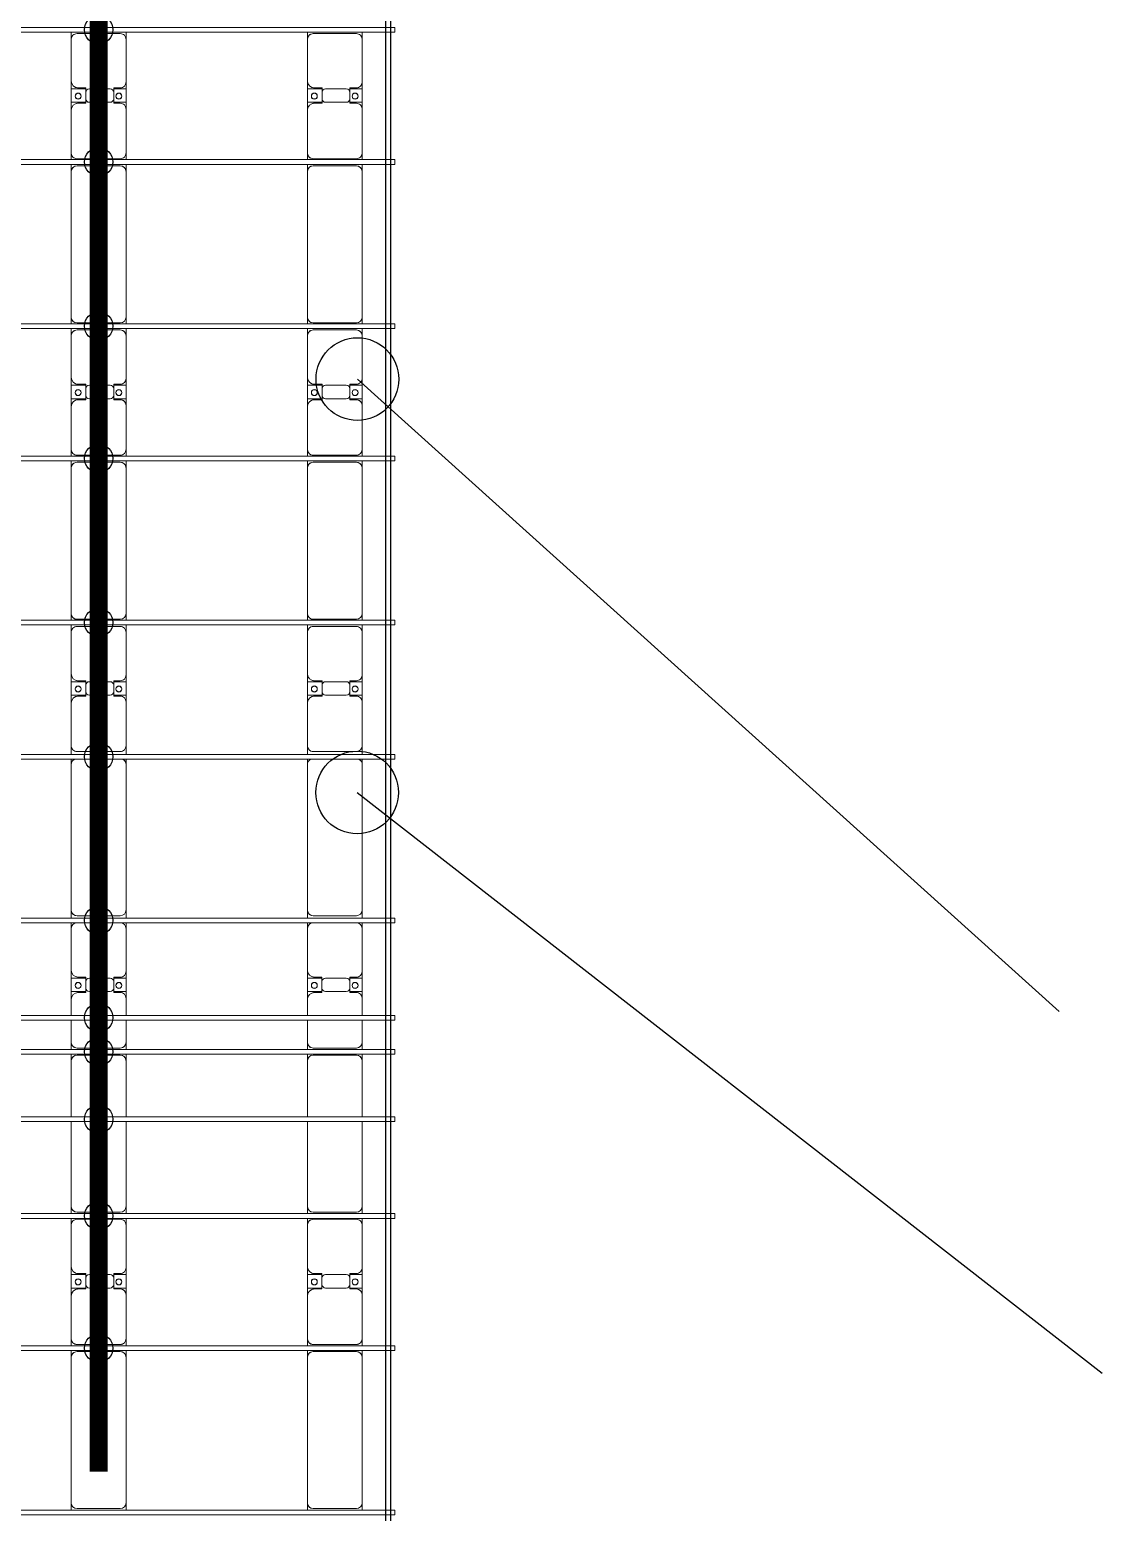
# Model space of a CAD drawing. Header units: millimetres. Extents: x -147246 to 112336, y -213734 to -86506.
# Drawn here: x 5300 to 14384, y -172400 to -159845 of the extents above; entities that cross this region are included whole.
import ezdxf

# ---------------------------------------------------------------- set-up
doc = ezdxf.new("R2010")
doc.units = ezdxf.units.MM
doc.layers.add('A-GENM', color=13, linetype='Continuous', lineweight=9)
doc.layers.add('S-BEAM', color=12, linetype='Continuous', lineweight=9)
for name, color, linetype in [('GC-BICH NEO', 6, 'Continuous'), ('GC-DAY NEO', 5, 'Continuous'), ('GC-HOP 40x60 GIA CUONG', 1, 'Continuous')]:
    doc.layers.add(name, color=color, linetype=linetype)

# ---------------------------------------------------------------- blocks, each defined once
blk = doc.blocks.new('Dầm C52 - Dầm C52-18787-BỐ TRÍ KHUNG KẾT CẤU BÈ PIN 05')
at = {"layer": 'S-BEAM', "color": 1}
for p, q in [((-74474, -20), (-74474, 20)), ((-74474, 20), (74474, 20)), ((74474, -20), (-74474, -20))]:
    blk.add_line(p, q, dxfattribs=at)
blk = doc.blocks.new('Dầm C52 - Dầm C52-18788-BỐ TRÍ KHUNG KẾT CẤU BÈ PIN 05')
at = {"layer": 'S-BEAM', "color": 1}
for p, q in [((-74474, -20), (-74474, 20)), ((-74474, 20), (74474, 20)), ((74474, -20), (-74474, -20))]:
    blk.add_line(p, q, dxfattribs=at)
blk = doc.blocks.new('Dầm C52 - Dầm C52-18789-BỐ TRÍ KHUNG KẾT CẤU BÈ PIN 05')
at = {"layer": 'S-BEAM', "color": 1}
for p, q in [((-74474, -20), (-74474, 20)), ((-74474, 20), (74474, 20)), ((74474, -20), (-74474, -20))]:
    blk.add_line(p, q, dxfattribs=at)
blk = doc.blocks.new('Dầm C52 - Dầm C52-18790-BỐ TRÍ KHUNG KẾT CẤU BÈ PIN 05')
at = {"layer": 'S-BEAM', "color": 1}
for p, q in [((-74474, -20), (-74474, 20)), ((-74474, 20), (74474, 20)), ((74474, -20), (-74474, -20))]:
    blk.add_line(p, q, dxfattribs=at)
blk = doc.blocks.new('Dai phao do pin - DẢI PHAO ĐỠ PIN-V52-BỐ TRÍ KHUNG KẾT CẤU BÈ PIN 05')
at = {"layer": 'A-GENM', "color": 7}
for p, q in [((29438, 242), (29500, 242)), ((29450, 192), (29450, -173)), ((30730, 242), (29500, 242)), ((30730, 242), (30788, 242)), ((30780, -173), (30780, 192)), ((30828, 242), (30890, 242)), ((30840, 192), (30840, -173)), ((31250, 242), (30890, 242)), ((31250, 242), (31432, 242)), ((31310, 118), (31310, 182)), ((31318, 242), (31500, 242)), ((31318, 118), (31318, 242)), ((31432, 242), (31432, 118)), ((31440, 182), (31440, 118)), ((31850, 242), (31500, 242)), ((31850, 242), (31908, 242)), ((31900, -173), (31900, 192)), ((31948, 242), (32010, 242)), ((31960, 192), (31960, -173)), ((32727, 242), (32010, 242)), ((33240, 242), (32767, 242)), ((33240, 242), (33298, 242)), ((33290, -173), (33290, 192)), ((33338, 242), (33400, 242)), ((33350, 192), (33350, -173)), ((33587, 242), (33400, 242)), ((33760, 242), (33627, 242)), ((33760, 242), (33942, 242)), ((33820, 118), (33820, 182)), ((33828, 242), (34010, 242)), ((33828, 118), (33828, 242)), ((33942, 242), (33942, 118)), ((33950, 182), (33950, 118)), ((34360, 242), (34010, 242)), ((34360, 242), (34411, 242)), ((34410, -173), (34410, 192)), ((34451, 242), (34520, 242)), ((34470, 192), (34470, -173)), ((35750, 242), (34520, 242)), ((35750, 242), (35796, 242)), ((35836, 242), (35910, 242)), ((35860, 192), (35860, -173)), ((36270, 242), (35910, 242)), ((36270, 242), (36452, 242)), ((36330, 118), (36330, 182)), ((36338, 242), (36520, 242)), ((36338, 118), (36338, 242)), ((36452, 242), (36452, 118)), ((36460, 182), (36460, 118)), ((36870, 242), (36520, 242)), ((36870, 242), (36933, 242)), ((36920, -173), (36920, 192)), ((36973, 242), (37030, 242)), ((36980, 192), (36980, -173)), ((38260, 242), (37030, 242)), ((38260, 242), (38323, 242)), ((38310, -173), (38310, 192)), ((38363, 242), (38420, 242)), ((38370, 192), (38370, -173)), ((38780, 242), (38420, 242)), ((38780, 242), (38962, 242)), ((38840, 118), (38840, 182)), ((38848, 242), (39030, 242)), ((38848, 118), (38848, 242)), ((38962, 242), (38962, 118)), ((38970, 182), (38970, 118)), ((39380, 242), (39030, 242)), ((39380, 242), (39443, 242)), ((39430, -173), (39430, 192)), ((39483, 242), (39540, 242)), ((39490, 192), (39490, -173)), ((40770, 242), (39540, 242)), ((40770, 242), (40833, 242)), ((40820, -173), (40820, 192)), ((40873, 242), (40930, 242)), ((40880, 192), (40880, -173)), ((41290, 242), (40930, 242)), ((41290, 242), (41472, 242)), ((41350, 118), (41350, 182)), ((41358, 242), (41540, 242)), ((41358, 118), (41358, 242)), ((41472, 242), (41472, 118)), ((41480, 182), (41480, 118)), ((41890, 242), (41540, 242)), ((41890, 242), (41953, 242)), ((41940, -173), (41940, 192)), ((31402, 118), (31310, 118)), ((31318, 88), (31318, -88)), ((31440, 118), (31348, 118)), ((31432, -88), (31432, 88)), ((33912, 118), (33820, 118)), ((33828, 88), (33828, -88)), ((33950, 118), (33858, 118)), ((33942, -88), (33942, 88)), ((36422, 118), (36330, 118)), ((36338, 88), (36338, -88)), ((36460, 118), (36368, 118)), ((36452, -88), (36452, 88)), ((38932, 118), (38840, 118)), ((38848, 88), (38848, -88)), ((38970, 118), (38878, 118)), ((38962, -88), (38962, 88)), ((41442, 118), (41350, 118)), ((41358, 88), (41358, -88)), ((41480, 118), (41388, 118)), ((41472, -88), (41472, 88)), ((31310, -173), (31310, -118)), ((31310, -118), (31402, -118)), ((31318, -223), (31318, -118)), ((31348, -118), (31440, -118)), ((31432, -118), (31432, -223)), ((31440, -118), (31440, -173)), ((33820, -173), (33820, -118)), ((33820, -118), (33912, -118)), ((33828, -223), (33828, -118)), ((33858, -118), (33950, -118)), ((33942, -118), (33942, -223)), ((33950, -118), (33950, -173)), ((36330, -173), (36330, -118)), ((36330, -118), (36422, -118)), ((36338, -223), (36338, -118)), ((36368, -118), (36460, -118)), ((36452, -118), (36452, -223)), ((36460, -118), (36460, -173)), ((38840, -173), (38840, -118)), ((38840, -118), (38932, -118)), ((38848, -223), (38848, -118)), ((38878, -118), (38970, -118)), ((38962, -118), (38962, -223)), ((38970, -118), (38970, -173)), ((41350, -173), (41350, -118)), ((41350, -118), (41442, -118)), ((41358, -223), (41358, -118)), ((41388, -118), (41480, -118)), ((41472, -118), (41472, -223)), ((41480, -118), (41480, -173)), ((29500, -223), (29438, -223)), ((29500, -223), (30730, -223)), ((30788, -223), (30730, -223)), ((30890, -223), (30828, -223)), ((30890, -223), (31260, -223)), ((31432, -223), (31260, -223)), ((31490, -223), (31318, -223)), ((31490, -223), (31850, -223)), ((31908, -223), (31850, -223)), ((32010, -223), (31948, -223)), ((32010, -223), (32727, -223)), ((32767, -223), (33240, -223)), ((33298, -223), (33240, -223)), ((33400, -223), (33338, -223)), ((33400, -223), (33587, -223)), ((33627, -223), (33770, -223)), ((33942, -223), (33770, -223)), ((34000, -223), (33828, -223)), ((34000, -223), (34360, -223)), ((34411, -223), (34360, -223)), ((34520, -223), (34451, -223)), ((34520, -223), (35750, -223)), ((35796, -223), (35750, -223)), ((35910, -223), (35836, -223)), ((35910, -223), (36280, -223)), ((36452, -223), (36280, -223)), ((36510, -223), (36338, -223)), ((36510, -223), (36870, -223)), ((36933, -223), (36870, -223)), ((37030, -223), (36973, -223)), ((37030, -223), (38260, -223)), ((38323, -223), (38260, -223)), ((38420, -223), (38363, -223)), ((38420, -223), (38790, -223)), ((38962, -223), (38791, -223)), ((39020, -223), (38848, -223)), ((39020, -223), (39380, -223)), ((39443, -223), (39380, -223)), ((39540, -223), (39483, -223)), ((39540, -223), (40770, -223)), ((40833, -223), (40770, -223)), ((40930, -223), (40873, -223)), ((40930, -223), (41300, -223)), ((41472, -223), (41300, -223)), ((41530, -223), (41358, -223)), ((41530, -223), (41890, -223)), ((41953, -223), (41890, -223))]:
    blk.add_line(p, q, dxfattribs=at)
for centre, radius, start, end in [((29500, 192), 50, 90, 180), ((29500, 192), 50, 105, 180), ((30730, 192), 50, 0, 90), ((30730, 192), 50, 15, 90), ((30890, 192), 50, 90, 180), ((30890, 192), 50, 135, 180), ((31250, 182), 60, 360, 90), ((31250, 182), 60, 360, 30), ((31369, 183), 25, 360, 180), ((31369, 183), 25, 180, 360), ((31371, 183), 25, 0, 180), ((31371, 183), 25, 180, 0), ((31500, 182), 60, 90, 180), ((31500, 182), 60, 150, 180), ((31850, 192), 50, 0, 90), ((31850, 192), 50, 0, 45), ((32010, 192), 50, 90, 180), ((32010, 192), 50, 105, 180), ((33240, 192), 50, 360, 90), ((33240, 192), 50, 15, 90), ((33400, 192), 50, 90, 180), ((33400, 192), 50, 135, 180), ((33760, 182), 60, 360, 90), ((33760, 182), 60, 360, 30), ((33879, 183), 25, 0, 180), ((33879, 183), 25, 180, 0), ((33881, 183), 25, 0, 180), ((33881, 183), 25, 180, 0), ((34010, 182), 60, 90, 180), ((34010, 182), 60, 150, 180), ((34360, 192), 50, 360, 90), ((34360, 192), 50, 360, 45), ((34520, 192), 50, 90, 180), ((34520, 192), 50, 105, 180), ((35750, 192), 50, 30, 90), ((35750, 192), 50, 30, 90), ((35910, 192), 50, 90, 180), ((35910, 192), 50, 135, 180), ((36270, 182), 60, 360, 90), ((36270, 182), 60, 360, 30), ((36389, 183), 25, 0, 180), ((36389, 183), 25, 180, 0), ((36391, 183), 25, 0, 180), ((36391, 183), 25, 180, 0), ((36520, 182), 60, 90, 180), ((36520, 182), 60, 150, 180), ((36870, 192), 50, 0, 90), ((36870, 192), 50, 0, 45), ((37030, 192), 50, 90, 180), ((37030, 192), 50, 105, 180), ((38260, 192), 50, 360, 90), ((38260, 192), 50, 15, 90), ((38420, 192), 50, 90, 180), ((38420, 192), 50, 135, 180), ((38780, 182), 60, 360, 90), ((38780, 182), 60, 360, 30), ((38899, 183), 25, 0, 180), ((38899, 183), 25, 180, 360), ((38901, 183), 25, 360, 180), ((38901, 183), 25, 180, 360), ((39030, 182), 60, 90, 180), ((39030, 182), 60, 150, 180), ((39380, 192), 50, 0, 90), ((39380, 192), 50, 0, 45), ((39540, 192), 50, 90, 180), ((39540, 192), 50, 105, 180), ((40770, 192), 50, 0, 90), ((40770, 192), 50, 15, 90), ((40930, 192), 50, 90, 180), ((40930, 192), 50, 135, 180), ((41290, 182), 60, 360, 90), ((41290, 182), 60, 360, 30), ((41409, 183), 25, 0, 180), ((41409, 183), 25, 180, 0), ((41411, 183), 25, 0, 180), ((41411, 183), 25, 180, 0), ((41540, 182), 60, 90, 180), ((41540, 182), 60, 150, 180), ((41890, 192), 50, 360, 90), ((41890, 192), 50, 360, 45), ((31348, 88), 30, 90, 180), ((31402, 88), 30, 0, 90), ((33858, 88), 30, 90, 180), ((33912, 88), 30, 360, 90), ((36368, 88), 30, 90, 180), ((36422, 88), 30, 0, 90), ((38878, 88), 30, 90, 180), ((38932, 88), 30, 0, 90), ((41388, 88), 30, 90, 180), ((41442, 88), 30, 0, 90), ((31348, -88), 30, 180, 270), ((31402, -88), 30, 270, 0), ((33858, -88), 30, 180, 270), ((33912, -88), 30, 270, 360), ((36368, -88), 30, 180, 270), ((36422, -88), 30, 270, 360), ((38878, -88), 30, 180, 270), ((38932, -88), 30, 270, 0), ((41388, -88), 30, 180, 270), ((41442, -88), 30, 270, 0), ((29500, -173), 50, 180, 270), ((29500, -173), 50, 180, 270), ((30730, -173), 50, 270, 0), ((30730, -173), 50, 285, 0), ((30890, -173), 50, 180, 270), ((30890, -173), 50, 180, 225), ((31260, -173), 50, 270, 360), ((31260, -173), 50, 315, 0), ((31369, -162), 25, 360, 180), ((31369, -162), 25, 180, 360), ((31371, -162), 25, 360, 180), ((31371, -162), 25, 180, 0), ((31490, -173), 50, 180, 270), ((31490, -173), 50, 180, 225), ((31850, -173), 50, 270, 0), ((31850, -173), 50, 315, 0), ((32010, -173), 50, 180, 270), ((32010, -173), 50, 180, 270), ((33240, -173), 50, 270, 0), ((33240, -173), 50, 285, 0), ((33400, -173), 50, 180, 270), ((33400, -173), 50, 180, 225), ((33770, -173), 50, 270, 360), ((33770, -173), 50, 315, 360), ((33879, -162), 25, 0, 180), ((33879, -162), 25, 180, 0), ((33881, -162), 25, 0, 180), ((33881, -162), 25, 180, 0), ((34000, -173), 50, 180, 270), ((34000, -173), 50, 180, 225), ((34360, -173), 50, 270, 0), ((34360, -173), 50, 315, 360), ((34520, -173), 50, 180, 270), ((34520, -173), 50, 180, 270), ((35750, -173), 50, 270, 330), ((35750, -173), 50, 285, 330), ((35910, -173), 50, 180, 270), ((35910, -173), 50, 180, 225), ((36280, -173), 50, 270, 360), ((36280, -173), 50, 315, 0), ((36389, -162), 25, 0, 180), ((36389, -162), 25, 180, 0), ((36391, -162), 25, 0, 180), ((36391, -162), 25, 180, 0), ((36510, -173), 50, 180, 270), ((36510, -173), 50, 180, 225), ((36870, -173), 50, 270, 0), ((36870, -173), 50, 315, 360), ((37030, -173), 50, 180, 270), ((37030, -173), 50, 180, 270), ((38260, -173), 50, 270, 360), ((38260, -173), 50, 285, 360), ((38420, -173), 50, 180, 270), ((38420, -173), 50, 180, 225), ((38790, -173), 50, 270, 0), ((38790, -173), 50, 315, 0), ((38899, -162), 25, 360, 180), ((38899, -162), 25, 180, 360), ((38901, -162), 25, 0, 180), ((38901, -162), 25, 180, 360), ((39020, -173), 50, 180, 270), ((39020, -173), 50, 180, 225), ((39380, -173), 50, 270, 0), ((39380, -173), 50, 315, 0), ((39540, -173), 50, 180, 270), ((39540, -173), 50, 180, 270), ((40770, -173), 50, 270, 360), ((40770, -173), 50, 285, 0), ((40930, -173), 50, 180, 270), ((40930, -173), 50, 180, 225), ((41300, -173), 50, 270, 360), ((41300, -173), 50, 315, 0), ((41409, -162), 25, 360, 180), ((41409, -162), 25, 180, 360), ((41411, -162), 25, 0, 180), ((41411, -162), 25, 180, 0), ((41530, -173), 50, 180, 270), ((41530, -173), 50, 180, 225), ((41890, -173), 50, 270, 0), ((41890, -173), 50, 315, 0)]:
    blk.add_arc(centre, radius, start, end, dxfattribs=at)
blk = doc.blocks.new('Dai phao do pin - DẢI PHAO ĐỠ PIN-V53-BỐ TRÍ KHUNG KẾT CẤU BÈ PIN 05')
at = {"layer": 'A-GENM', "color": 7}
for p, q in [((29438, 242), (29500, 242)), ((29450, 192), (29450, -173)), ((30730, 242), (29500, 242)), ((30730, 242), (30788, 242)), ((30780, -173), (30780, 192)), ((30828, 242), (30890, 242)), ((30840, 192), (30840, -173)), ((31250, 242), (30890, 242)), ((31250, 242), (31432, 242)), ((31310, 118), (31310, 182)), ((31318, 242), (31500, 242)), ((31318, 118), (31318, 242)), ((31432, 242), (31432, 118)), ((31440, 182), (31440, 118)), ((31850, 242), (31500, 242)), ((31850, 242), (31908, 242)), ((31900, -173), (31900, 192)), ((31948, 242), (32010, 242)), ((31960, 192), (31960, -173)), ((32727, 242), (32010, 242)), ((33240, 242), (32767, 242)), ((33240, 242), (33298, 242)), ((33290, -173), (33290, 192)), ((33338, 242), (33400, 242)), ((33350, 192), (33350, -173)), ((33587, 242), (33400, 242)), ((33760, 242), (33627, 242)), ((33760, 242), (33942, 242)), ((33820, 118), (33820, 182)), ((33828, 242), (34010, 242)), ((33828, 118), (33828, 242)), ((33942, 242), (33942, 118)), ((33950, 182), (33950, 118)), ((34360, 242), (34010, 242)), ((34360, 242), (34411, 242)), ((34410, -173), (34410, 192)), ((34451, 242), (34520, 242)), ((34470, 192), (34470, -173)), ((35750, 242), (34520, 242)), ((35750, 242), (35796, 242)), ((35836, 242), (35910, 242)), ((35860, 192), (35860, -173)), ((36270, 242), (35910, 242)), ((36270, 242), (36452, 242)), ((36330, 118), (36330, 182)), ((36338, 242), (36520, 242)), ((36338, 118), (36338, 242)), ((36452, 242), (36452, 118)), ((36460, 182), (36460, 118)), ((36870, 242), (36520, 242)), ((36870, 242), (36933, 242)), ((36920, -173), (36920, 192)), ((36973, 242), (37030, 242)), ((36980, 192), (36980, -173)), ((38260, 242), (37030, 242)), ((38260, 242), (38323, 242)), ((38310, -173), (38310, 192)), ((38363, 242), (38420, 242)), ((38370, 192), (38370, -173)), ((38780, 242), (38420, 242)), ((38780, 242), (38962, 242)), ((38840, 118), (38840, 182)), ((38848, 242), (39030, 242)), ((38848, 118), (38848, 242)), ((38962, 242), (38962, 118)), ((38970, 182), (38970, 118)), ((39380, 242), (39030, 242)), ((39380, 242), (39443, 242)), ((39430, -173), (39430, 192)), ((39483, 242), (39540, 242)), ((39490, 192), (39490, -173)), ((40770, 242), (39540, 242)), ((40770, 242), (40833, 242)), ((40820, -173), (40820, 192)), ((40873, 242), (40930, 242)), ((40880, 192), (40880, -173)), ((41290, 242), (40930, 242)), ((41290, 242), (41472, 242)), ((41350, 118), (41350, 182)), ((41358, 242), (41540, 242)), ((41358, 118), (41358, 242)), ((41472, 242), (41472, 118)), ((41480, 182), (41480, 118)), ((41890, 242), (41540, 242)), ((41890, 242), (41953, 242)), ((41940, -173), (41940, 192)), ((31402, 118), (31310, 118)), ((31318, 88), (31318, -88)), ((31440, 118), (31348, 118)), ((31432, -88), (31432, 88)), ((33912, 118), (33820, 118)), ((33828, 88), (33828, -88)), ((33950, 118), (33858, 118)), ((33942, -88), (33942, 88)), ((36422, 118), (36330, 118)), ((36338, 88), (36338, -88)), ((36460, 118), (36368, 118)), ((36452, -88), (36452, 88)), ((38932, 118), (38840, 118)), ((38848, 88), (38848, -88)), ((38970, 118), (38878, 118)), ((38962, -88), (38962, 88)), ((41442, 118), (41350, 118)), ((41358, 88), (41358, -88)), ((41480, 118), (41388, 118)), ((41472, -88), (41472, 88)), ((31310, -173), (31310, -118)), ((31310, -118), (31402, -118)), ((31318, -223), (31318, -118)), ((31348, -118), (31440, -118)), ((31432, -118), (31432, -223)), ((31440, -118), (31440, -173)), ((33820, -173), (33820, -118)), ((33820, -118), (33912, -118)), ((33828, -223), (33828, -118)), ((33858, -118), (33950, -118)), ((33942, -118), (33942, -223)), ((33950, -118), (33950, -173)), ((36330, -173), (36330, -118)), ((36330, -118), (36422, -118)), ((36338, -223), (36338, -118)), ((36368, -118), (36460, -118)), ((36452, -118), (36452, -223)), ((36460, -118), (36460, -173)), ((38840, -173), (38840, -118)), ((38840, -118), (38932, -118)), ((38848, -223), (38848, -118)), ((38878, -118), (38970, -118)), ((38962, -118), (38962, -223)), ((38970, -118), (38970, -173)), ((41350, -173), (41350, -118)), ((41350, -118), (41442, -118)), ((41358, -223), (41358, -118)), ((41388, -118), (41480, -118)), ((41472, -118), (41472, -223)), ((41480, -118), (41480, -173)), ((29500, -223), (29438, -223)), ((29500, -223), (30730, -223)), ((30788, -223), (30730, -223)), ((30890, -223), (30828, -223)), ((30890, -223), (31260, -223)), ((31432, -223), (31260, -223)), ((31490, -223), (31318, -223)), ((31490, -223), (31850, -223)), ((31908, -223), (31850, -223)), ((32010, -223), (31948, -223)), ((32010, -223), (32727, -223)), ((32767, -223), (33240, -223)), ((33298, -223), (33240, -223)), ((33400, -223), (33338, -223)), ((33400, -223), (33587, -223)), ((33627, -223), (33770, -223)), ((33942, -223), (33770, -223)), ((34000, -223), (33828, -223)), ((34000, -223), (34360, -223)), ((34411, -223), (34360, -223)), ((34520, -223), (34451, -223)), ((34520, -223), (35750, -223)), ((35796, -223), (35750, -223)), ((35910, -223), (35836, -223)), ((35910, -223), (36280, -223)), ((36452, -223), (36280, -223)), ((36510, -223), (36338, -223)), ((36510, -223), (36870, -223)), ((36933, -223), (36870, -223)), ((37030, -223), (36973, -223)), ((37030, -223), (38260, -223)), ((38323, -223), (38260, -223)), ((38420, -223), (38363, -223)), ((38420, -223), (38790, -223)), ((38962, -223), (38791, -223)), ((39020, -223), (38848, -223)), ((39020, -223), (39380, -223)), ((39443, -223), (39380, -223)), ((39540, -223), (39483, -223)), ((39540, -223), (40770, -223)), ((40833, -223), (40770, -223)), ((40930, -223), (40873, -223)), ((40930, -223), (41300, -223)), ((41472, -223), (41300, -223)), ((41530, -223), (41358, -223)), ((41530, -223), (41890, -223)), ((41953, -223), (41890, -223))]:
    blk.add_line(p, q, dxfattribs=at)
for centre, radius, start, end in [((29500, 192), 50, 90, 180), ((29500, 192), 50, 105, 180), ((30730, 192), 50, 0, 90), ((30730, 192), 50, 15, 90), ((30890, 192), 50, 90, 180), ((30890, 192), 50, 135, 180), ((31250, 182), 60, 360, 90), ((31250, 182), 60, 360, 30), ((31369, 183), 25, 360, 180), ((31369, 183), 25, 180, 360), ((31371, 183), 25, 0, 180), ((31371, 183), 25, 180, 0), ((31500, 182), 60, 90, 180), ((31500, 182), 60, 150, 180), ((31850, 192), 50, 0, 90), ((31850, 192), 50, 0, 45), ((32010, 192), 50, 90, 180), ((32010, 192), 50, 105, 180), ((33240, 192), 50, 360, 90), ((33240, 192), 50, 15, 90), ((33400, 192), 50, 90, 180), ((33400, 192), 50, 135, 180), ((33760, 182), 60, 360, 90), ((33760, 182), 60, 360, 30), ((33879, 183), 25, 0, 180), ((33879, 183), 25, 180, 0), ((33881, 183), 25, 0, 180), ((33881, 183), 25, 180, 0), ((34010, 182), 60, 90, 180), ((34010, 182), 60, 150, 180), ((34360, 192), 50, 360, 90), ((34360, 192), 50, 360, 45), ((34520, 192), 50, 90, 180), ((34520, 192), 50, 105, 180), ((35750, 192), 50, 30, 90), ((35750, 192), 50, 30, 90), ((35910, 192), 50, 90, 180), ((35910, 192), 50, 135, 180), ((36270, 182), 60, 360, 90), ((36270, 182), 60, 360, 30), ((36389, 183), 25, 0, 180), ((36389, 183), 25, 180, 0), ((36391, 183), 25, 0, 180), ((36391, 183), 25, 180, 0), ((36520, 182), 60, 90, 180), ((36520, 182), 60, 150, 180), ((36870, 192), 50, 0, 90), ((36870, 192), 50, 0, 45), ((37030, 192), 50, 90, 180), ((37030, 192), 50, 105, 180), ((38260, 192), 50, 360, 90), ((38260, 192), 50, 15, 90), ((38420, 192), 50, 90, 180), ((38420, 192), 50, 135, 180), ((38780, 182), 60, 360, 90), ((38780, 182), 60, 360, 30), ((38899, 183), 25, 0, 180), ((38899, 183), 25, 180, 360), ((38901, 183), 25, 360, 180), ((38901, 183), 25, 180, 360), ((39030, 182), 60, 90, 180), ((39030, 182), 60, 150, 180), ((39380, 192), 50, 0, 90), ((39380, 192), 50, 0, 45), ((39540, 192), 50, 90, 180), ((39540, 192), 50, 105, 180), ((40770, 192), 50, 0, 90), ((40770, 192), 50, 15, 90), ((40930, 192), 50, 90, 180), ((40930, 192), 50, 135, 180), ((41290, 182), 60, 360, 90), ((41290, 182), 60, 360, 30), ((41409, 183), 25, 0, 180), ((41409, 183), 25, 180, 0), ((41411, 183), 25, 0, 180), ((41411, 183), 25, 180, 0), ((41540, 182), 60, 90, 180), ((41540, 182), 60, 150, 180), ((41890, 192), 50, 360, 90), ((41890, 192), 50, 360, 45), ((31348, 88), 30, 90, 180), ((31402, 88), 30, 0, 90), ((33858, 88), 30, 90, 180), ((33912, 88), 30, 360, 90), ((36368, 88), 30, 90, 180), ((36422, 88), 30, 0, 90), ((38878, 88), 30, 90, 180), ((38932, 88), 30, 0, 90), ((41388, 88), 30, 90, 180), ((41442, 88), 30, 0, 90), ((31348, -88), 30, 180, 270), ((31402, -88), 30, 270, 0), ((33858, -88), 30, 180, 270), ((33912, -88), 30, 270, 360), ((36368, -88), 30, 180, 270), ((36422, -88), 30, 270, 360), ((38878, -88), 30, 180, 270), ((38932, -88), 30, 270, 0), ((41388, -88), 30, 180, 270), ((41442, -88), 30, 270, 0), ((29500, -173), 50, 180, 270), ((29500, -173), 50, 180, 270), ((30730, -173), 50, 270, 0), ((30730, -173), 50, 285, 0), ((30890, -173), 50, 180, 270), ((30890, -173), 50, 180, 225), ((31260, -173), 50, 270, 360), ((31260, -173), 50, 315, 0), ((31369, -162), 25, 360, 180), ((31369, -162), 25, 180, 360), ((31371, -162), 25, 360, 180), ((31371, -162), 25, 180, 0), ((31490, -173), 50, 180, 270), ((31490, -173), 50, 180, 225), ((31850, -173), 50, 270, 0), ((31850, -173), 50, 315, 0), ((32010, -173), 50, 180, 270), ((32010, -173), 50, 180, 270), ((33240, -173), 50, 270, 0), ((33240, -173), 50, 285, 0), ((33400, -173), 50, 180, 270), ((33400, -173), 50, 180, 225), ((33770, -173), 50, 270, 360), ((33770, -173), 50, 315, 360), ((33879, -162), 25, 0, 180), ((33879, -162), 25, 180, 0), ((33881, -162), 25, 0, 180), ((33881, -162), 25, 180, 0), ((34000, -173), 50, 180, 270), ((34000, -173), 50, 180, 225), ((34360, -173), 50, 270, 0), ((34360, -173), 50, 315, 360), ((34520, -173), 50, 180, 270), ((34520, -173), 50, 180, 270), ((35750, -173), 50, 270, 330), ((35750, -173), 50, 285, 330), ((35910, -173), 50, 180, 270), ((35910, -173), 50, 180, 225), ((36280, -173), 50, 270, 360), ((36280, -173), 50, 315, 0), ((36389, -162), 25, 0, 180), ((36389, -162), 25, 180, 0), ((36391, -162), 25, 0, 180), ((36391, -162), 25, 180, 0), ((36510, -173), 50, 180, 270), ((36510, -173), 50, 180, 225), ((36870, -173), 50, 270, 0), ((36870, -173), 50, 315, 360), ((37030, -173), 50, 180, 270), ((37030, -173), 50, 180, 270), ((38260, -173), 50, 270, 360), ((38260, -173), 50, 285, 360), ((38420, -173), 50, 180, 270), ((38420, -173), 50, 180, 225), ((38790, -173), 50, 270, 0), ((38790, -173), 50, 315, 0), ((38899, -162), 25, 360, 180), ((38899, -162), 25, 180, 360), ((38901, -162), 25, 0, 180), ((38901, -162), 25, 180, 360), ((39020, -173), 50, 180, 270), ((39020, -173), 50, 180, 225), ((39380, -173), 50, 270, 0), ((39380, -173), 50, 315, 0), ((39540, -173), 50, 180, 270), ((39540, -173), 50, 180, 270), ((40770, -173), 50, 270, 360), ((40770, -173), 50, 285, 0), ((40930, -173), 50, 180, 270), ((40930, -173), 50, 180, 225), ((41300, -173), 50, 270, 360), ((41300, -173), 50, 315, 0), ((41409, -162), 25, 360, 180), ((41409, -162), 25, 180, 360), ((41411, -162), 25, 0, 180), ((41411, -162), 25, 180, 0), ((41530, -173), 50, 180, 270), ((41530, -173), 50, 180, 225), ((41890, -173), 50, 270, 0), ((41890, -173), 50, 315, 0)]:
    blk.add_arc(centre, radius, start, end, dxfattribs=at)
blk = doc.blocks.new('Dầm C52 - Dầm C52-18923-BỐ TRÍ KHUNG KẾT CẤU BÈ PIN 05')
at = {"layer": 'S-BEAM', "color": 1}
for p, q in [((-52556, -20), (-52556, 20)), ((-52556, 20), (52556, 20)), ((52556, -20), (-52556, -20))]:
    blk.add_line(p, q, dxfattribs=at)
blk = doc.blocks.new('Dầm C52 - Hộp 40x60-25907-BỐ TRÍ KHUNG KẾT CẤU BÈ PIN 05')
at = {"layer": 'S-BEAM', "color": 3, "lineweight": 25}
for p, q in [((-55977, 20), (55977, 20)), ((55977, -20), (-55977, -20))]:
    blk.add_line(p, q, dxfattribs=at)
blk = doc.blocks.new('HOBANMONG_BEPIN 5_rvt-1-BỐ TRÍ KHUNG KẾT CẤU BÈ PIN 05')
at = {"layer": 'A-GENM', "color": 3, "lineweight": 25, "rotation": 89.99977101252024}
for name, p in [('Dai phao do pin - DẢI PHAO ĐỠ PIN-V52-BỐ TRÍ KHUNG KẾT CẤU BÈ PIN 05', (5894, -201818)), ('Dai phao do pin - DẢI PHAO ĐỠ PIN-V53-BỐ TRÍ KHUNG KẾT CẤU BÈ PIN 05', (7894, -201818))]:
    blk.add_blockref(name, p, dxfattribs=at)
at = {"layer": 'S-BEAM', "color": 3, "lineweight": 25}
for name, p, rotation in [('Dầm C52 - Hộp 40x60-25907-BỐ TRÍ KHUNG KẾT CẤU BÈ PIN 05', (8336, -148542), 269.9997710125197), ('Dầm C52 - Dầm C52-18787-BỐ TRÍ KHUNG KẾT CẤU BÈ PIN 05', (-66080, -159845), 179.9997710135151), ('Dầm C52 - Dầm C52-18787-BỐ TRÍ KHUNG KẾT CẤU BÈ PIN 05', (-66080, -160965), 179.9997710135151), ('Dầm C52 - Dầm C52-18788-BỐ TRÍ KHUNG KẾT CẤU BÈ PIN 05', (-66080, -162355), 179.9997710135151), ('Dầm C52 - Dầm C52-18788-BỐ TRÍ KHUNG KẾT CẤU BÈ PIN 05', (-66080, -163475), 179.9997710135151), ('Dầm C52 - Dầm C52-18789-BỐ TRÍ KHUNG KẾT CẤU BÈ PIN 05', (-66080, -164865), 179.9997710135151), ('Dầm C52 - Dầm C52-18790-BỐ TRÍ KHUNG KẾT CẤU BÈ PIN 05', (-66080, -166002), 179.9997710135151), ('Dầm C52 - Dầm C52-18790-BỐ TRÍ KHUNG KẾT CẤU BÈ PIN 05', (-66080, -167387), 179.9997710135151), ('Dầm C52 - Dầm C52-18790-BỐ TRÍ KHUNG KẾT CẤU BÈ PIN 05', (-66080, -168211), 179.9997710135151), ('Dầm C52 - Dầm C52-18923-BỐ TRÍ KHUNG KẾT CẤU BÈ PIN 05', (-44162, -168500), 179.9997710135151), ('Dầm C52 - Dầm C52-18790-BỐ TRÍ KHUNG KẾT CẤU BÈ PIN 05', (-66080, -169071), 179.9997710135151), ('Dầm C52 - Dầm C52-18923-BỐ TRÍ KHUNG KẾT CẤU BÈ PIN 05', (-44162, -169890), 179.9997710135151), ('Dầm C52 - Dầm C52-18923-BỐ TRÍ KHUNG KẾT CẤU BÈ PIN 05', (-44162, -171010), 179.9997710135151), ('Dầm C52 - Dầm C52-18923-BỐ TRÍ KHUNG KẾT CẤU BÈ PIN 05', (-44162, -172400), 179.9997710135151)]:
    blk.add_blockref(name, p, dxfattribs=dict(at, rotation=rotation))

msp = doc.modelspace()

# ---------------------------------------------------------------- linework, layer by layer
at = {"layer": 'GC-BICH NEO'}
for centre in [(8076, -162804), (8074, -166304)]:
    msp.add_circle(centre, 350, dxfattribs=at)
at = {"layer": 'GC-DAY NEO'}
for p, q in [((8076, -162804), (14019, -168159)), ((8074, -166304), (14384, -171221))]:
    msp.add_line(p, q, dxfattribs=at)
at = {"layer": 'GC-HOP 40x60 GIA CUONG', "const_width": 150}
msp.add_lwpolyline([(5885, -172054), (5885, -157054)], dxfattribs=at)
at = {"layer": 'GC-HOP 40x60 GIA CUONG'}
for centre in [(5885, -159845), (5885, -160965), (5885, -162355), (5885, -163475), (5885, -164865), (5885, -166002), (5885, -167387), (5885, -168211), (5885, -168500), (5885, -169071), (5885, -169890), (5885, -171010)]:
    msp.add_circle(centre, 120, dxfattribs=at)

# ---------------------------------------------------------------- block references
at = {"lineweight": 5}
msp.add_blockref('HOBANMONG_BEPIN 5_rvt-1-BỐ TRÍ KHUNG KẾT CẤU BÈ PIN 05', (0, 0), dxfattribs=at)

doc.saveas('drawing.dxf')
